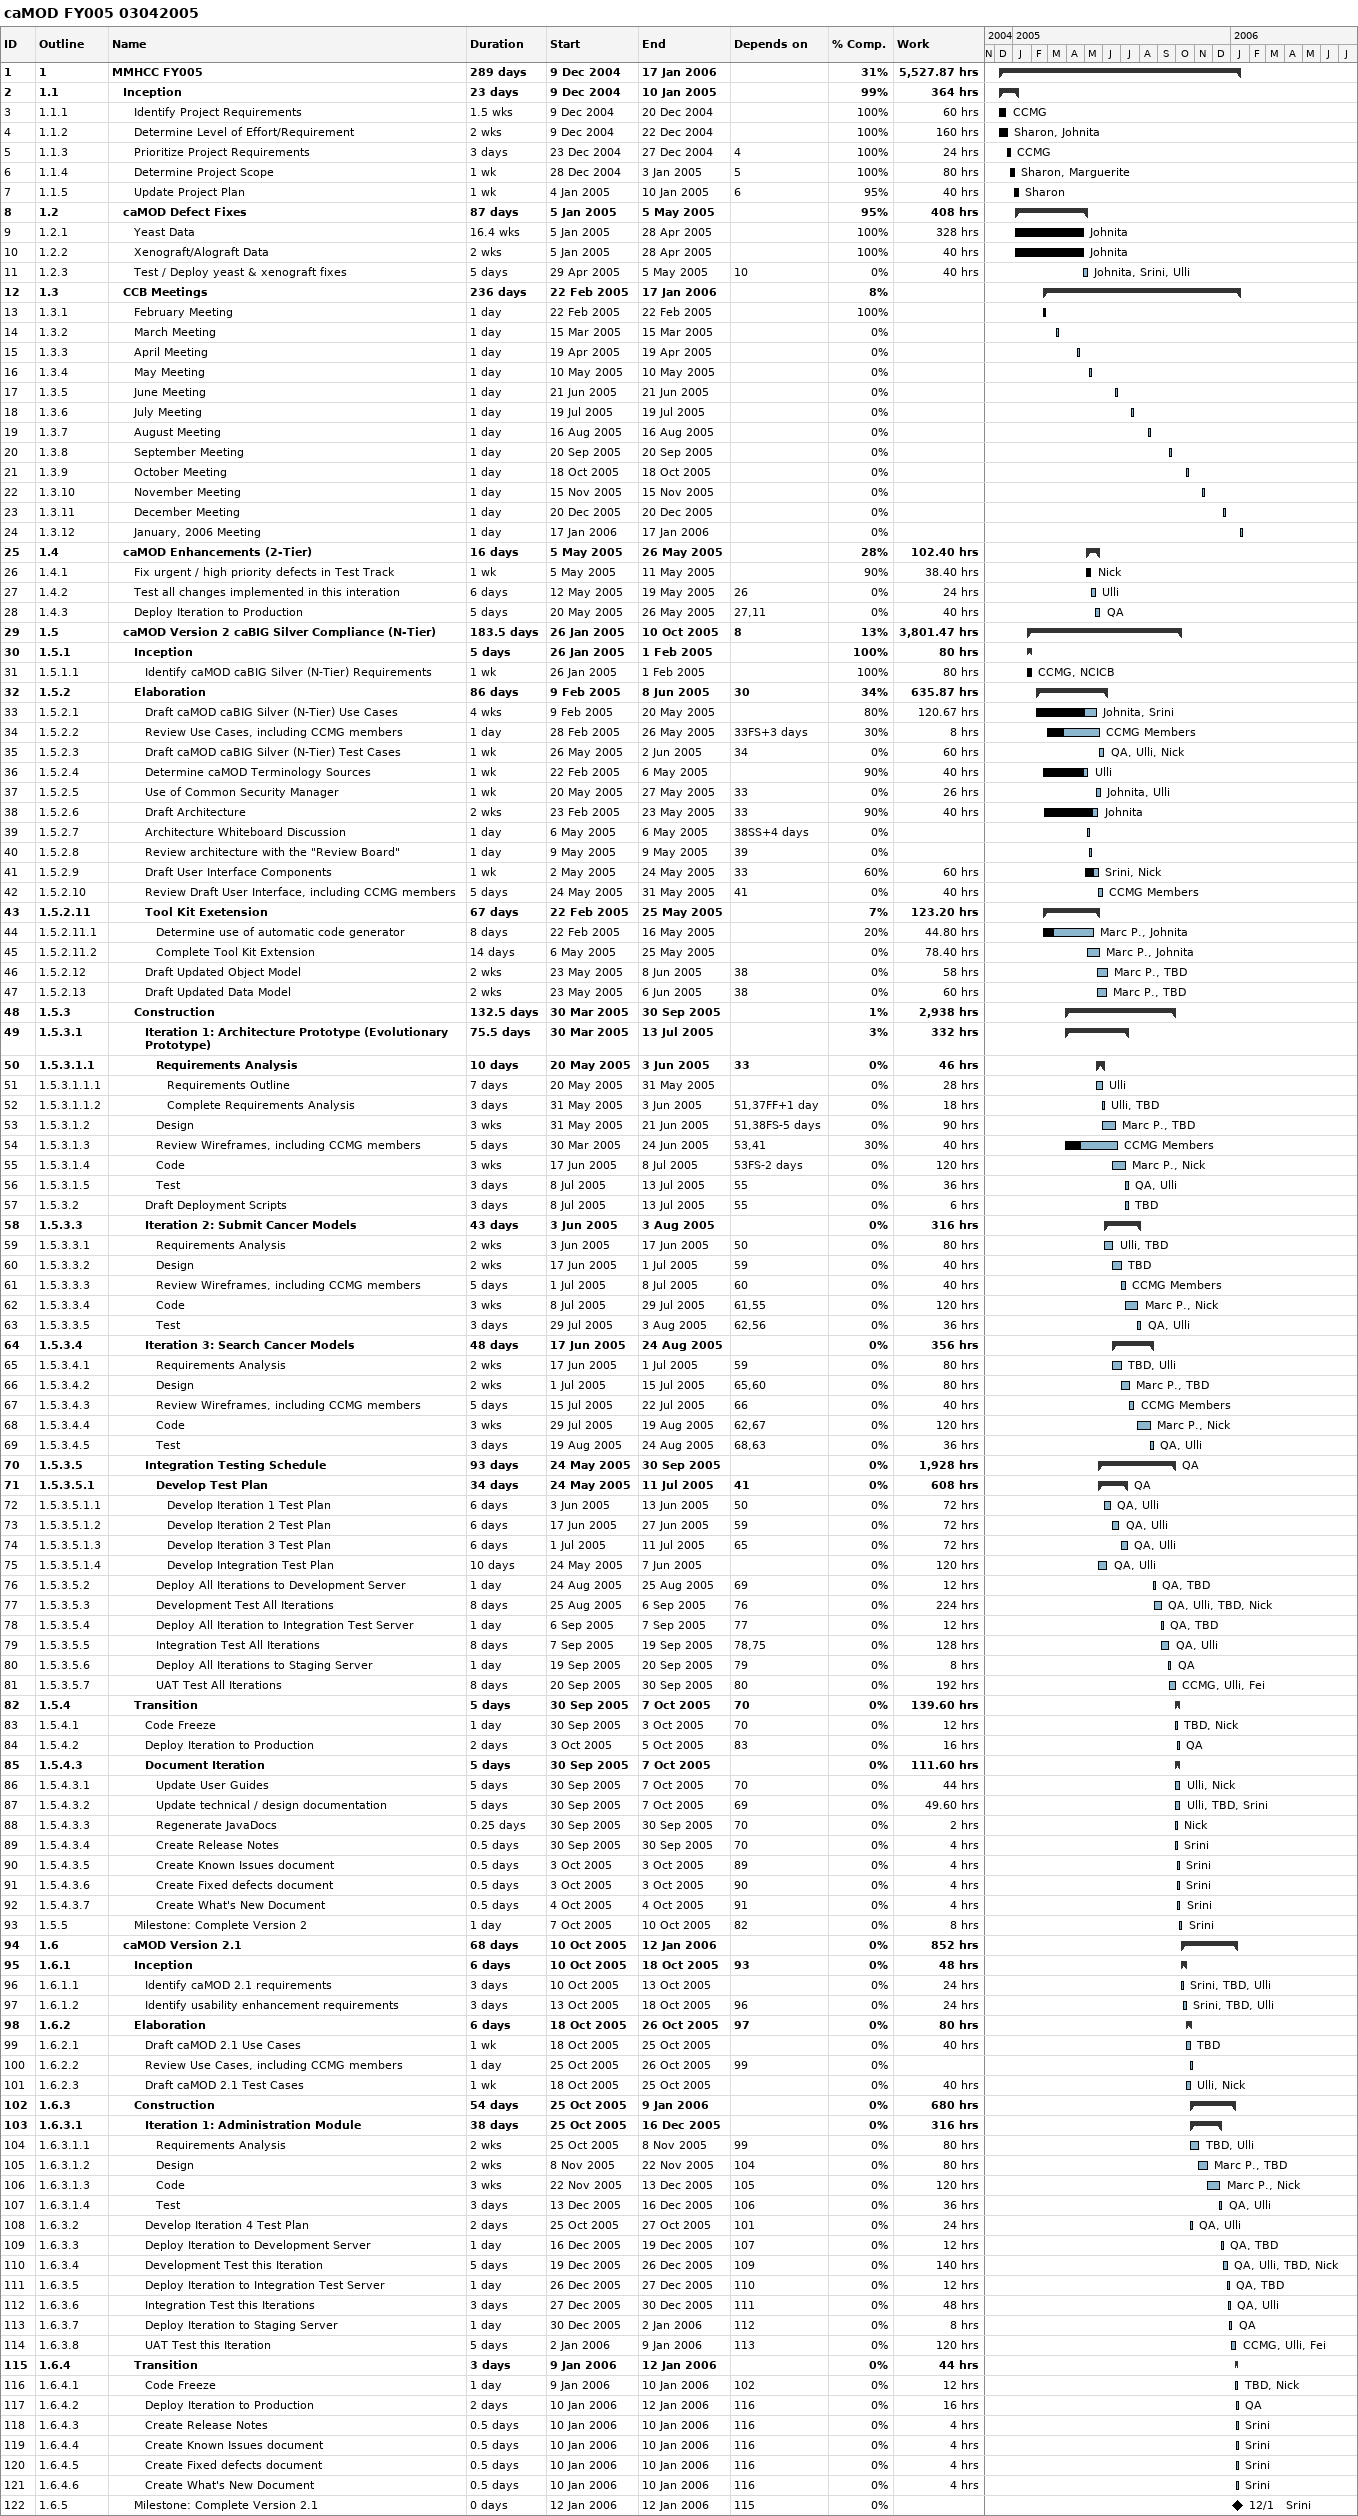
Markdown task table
caMOD FY005 03042005

| ID | WBS | Task | Duration | Start | Finish | Predecessors | Resources | % complete | Work (h) |
|---|---|---|---|---|---|---|---|---|---|
| 1 | 1 | **MMHCC FY005** | 289d | 2004-12-09 | 2006-01-17 |  |  | 31 | 5527.87 |
| 2 | 1.1 | **Inception** | 23d | 2004-12-09 | 2005-01-10 |  |  | 99 | 364 |
| 3 | 1.1.1 | Identify Project Requirements | 1.5w | 2004-12-09 | 2004-12-20 |  | CCMG | 100 | 60 |
| 4 | 1.1.2 | Determine Level of Effort/Requirement | 2w | 2004-12-09 | 2004-12-22 |  | Sharon, Johnita | 100 | 160 |
| 5 | 1.1.3 | Prioritize Project Requirements | 3d | 2004-12-23 | 2004-12-27 | 4 | CCMG | 100 | 24 |
| 6 | 1.1.4 | Determine Project Scope | 1w | 2004-12-28 | 2005-01-03 | 5 | Sharon, Marguerite | 100 | 80 |
| 7 | 1.1.5 | Update Project Plan | 1w | 2005-01-04 | 2005-01-10 | 6 | Sharon | 95 | 40 |
| 8 | 1.2 | **caMOD Defect Fixes** | 87d | 2005-01-05 | 2005-05-05 |  |  | 95 | 408 |
| 9 | 1.2.1 | Yeast Data | 16.4w | 2005-01-05 | 2005-04-28 |  | Johnita | 100 | 328 |
| 10 | 1.2.2 | Xenograft/Alograft Data | 2w | 2005-01-05 | 2005-04-28 |  | Johnita | 100 | 40 |
| 11 | 1.2.3 | Test / Deploy yeast & xenograft fixes | 5d | 2005-04-29 | 2005-05-05 | 10 | Johnita, Srini, Ulli | 0 | 40 |
| 12 | 1.3 | **CCB Meetings** | 236d | 2005-02-22 | 2006-01-17 |  |  | 8 |  |
| 13 | 1.3.1 | February Meeting | 1d | 2005-02-22 | 2005-02-22 |  |  | 100 |  |
| 14 | 1.3.2 | March Meeting | 1d | 2005-03-15 | 2005-03-15 |  |  | 0 |  |
| 15 | 1.3.3 | April Meeting | 1d | 2005-04-19 | 2005-04-19 |  |  | 0 |  |
| 16 | 1.3.4 | May Meeting | 1d | 2005-05-10 | 2005-05-10 |  |  | 0 |  |
| 17 | 1.3.5 | June Meeting | 1d | 2005-06-21 | 2005-06-21 |  |  | 0 |  |
| 18 | 1.3.6 | July Meeting | 1d | 2005-07-19 | 2005-07-19 |  |  | 0 |  |
| 19 | 1.3.7 | August Meeting | 1d | 2005-08-16 | 2005-08-16 |  |  | 0 |  |
| 20 | 1.3.8 | September Meeting | 1d | 2005-09-20 | 2005-09-20 |  |  | 0 |  |
| 21 | 1.3.9 | October Meeting | 1d | 2005-10-18 | 2005-10-18 |  |  | 0 |  |
| 22 | 1.3.10 | November Meeting | 1d | 2005-11-15 | 2005-11-15 |  |  | 0 |  |
| 23 | 1.3.11 | December Meeting | 1d | 2005-12-20 | 2005-12-20 |  |  | 0 |  |
| 24 | 1.3.12 | January, 2006 Meeting | 1d | 2006-01-17 | 2006-01-17 |  |  | 0 |  |
| 25 | 1.4 | **caMOD Enhancements (2-Tier)** | 16d | 2005-05-05 | 2005-05-26 |  |  | 28 | 102.40 |
| 26 | 1.4.1 | Fix urgent / high priority defects in Test Track | 1w | 2005-05-05 | 2005-05-11 |  | Nick | 90 | 38.40 |
| 27 | 1.4.2 | Test all changes implemented in this interation | 6d | 2005-05-12 | 2005-05-19 | 26 | Ulli | 0 | 24 |
| 28 | 1.4.3 | Deploy Iteration to Production | 5d | 2005-05-20 | 2005-05-26 | 27, 11 | QA | 0 | 40 |
| 29 | 1.5 | **caMOD Version 2 caBIG Silver Compliance (N-Tier)** | 183.5d | 2005-01-26 | 2005-10-10 | 8 |  | 13 | 3801.47 |
| 30 | 1.5.1 | **Inception** | 5d | 2005-01-26 | 2005-02-01 |  |  | 100 | 80 |
| 31 | 1.5.1.1 | Identify caMOD caBIG Silver (N-Tier) Requirements | 1w | 2005-01-26 | 2005-02-01 |  | CCMG, NCICB | 100 | 80 |
| 32 | 1.5.2 | **Elaboration** | 86d | 2005-02-09 | 2005-06-08 | 30 |  | 34 | 635.87 |
| 33 | 1.5.2.1 | Draft caMOD caBIG Silver (N-Tier) Use Cases | 4w | 2005-02-09 | 2005-05-20 |  | Johnita, Srini | 80 | 120.67 |
| 34 | 1.5.2.2 | Review Use Cases, including CCMG members | 1d | 2005-02-28 | 2005-05-26 | 33FS+3d | CCMG Members | 30 | 8 |
| 35 | 1.5.2.3 | Draft caMOD caBIG Silver (N-Tier) Test Cases | 1w | 2005-05-26 | 2005-06-02 | 34 | QA, Ulli, Nick | 0 | 60 |
| 36 | 1.5.2.4 | Determine caMOD Terminology Sources | 1w | 2005-02-22 | 2005-05-06 |  | Ulli | 90 | 40 |
| 37 | 1.5.2.5 | Use of Common Security Manager | 1w | 2005-05-20 | 2005-05-27 | 33 | Johnita, Ulli | 0 | 26 |
| 38 | 1.5.2.6 | Draft Architecture | 2w | 2005-02-23 | 2005-05-23 | 33 | Johnita | 90 | 40 |
| 39 | 1.5.2.7 | Architecture Whiteboard Discussion | 1d | 2005-05-06 | 2005-05-06 | 38SS+4d |  | 0 |  |
| 40 | 1.5.2.8 | Review architecture with the "Review Board" | 1d | 2005-05-09 | 2005-05-09 | 39 |  | 0 |  |
| 41 | 1.5.2.9 | Draft User Interface Components | 1w | 2005-05-02 | 2005-05-24 | 33 | Srini, Nick | 60 | 60 |
| 42 | 1.5.2.10 | Review Draft User Interface, including CCMG members | 5d | 2005-05-24 | 2005-05-31 | 41 | CCMG Members | 0 | 40 |
| 43 | 1.5.2.11 | **Tool Kit Exetension** | 67d | 2005-02-22 | 2005-05-25 |  |  | 7 | 123.20 |
| 44 | 1.5.2.11.1 | Determine use of automatic code generator | 8d | 2005-02-22 | 2005-05-16 |  | Marc P., Johnita | 20 | 44.80 |
| 45 | 1.5.2.11.2 | Complete Tool Kit Extension | 14d | 2005-05-06 | 2005-05-25 |  | Marc P., Johnita | 0 | 78.40 |
| 46 | 1.5.2.12 | Draft Updated Object Model | 2w | 2005-05-23 | 2005-06-08 | 38 | Marc P., TBD | 0 | 58 |
| 47 | 1.5.2.13 | Draft Updated Data Model | 2w | 2005-05-23 | 2005-06-06 | 38 | Marc P., TBD | 0 | 60 |
| 48 | 1.5.3 | **Construction** | 132.5d | 2005-03-30 | 2005-09-30 |  |  | 1 | 2938 |
| 49 | 1.5.3.1 | **Iteration 1: Architecture Prototype (Evolutionary Prototype)** | 75.5d | 2005-03-30 | 2005-07-13 |  |  | 3 | 332 |
| 50 | 1.5.3.1.1 | **Requirements Analysis** | 10d | 2005-05-20 | 2005-06-03 | 33 |  | 0 | 46 |
| 51 | 1.5.3.1.1.1 | Requirements Outline | 7d | 2005-05-20 | 2005-05-31 |  | Ulli | 0 | 28 |
| 52 | 1.5.3.1.1.2 | Complete Requirements Analysis | 3d | 2005-05-31 | 2005-06-03 | 51, 37FF+1d | Ulli, TBD | 0 | 18 |
| 53 | 1.5.3.1.2 | Design | 3w | 2005-05-31 | 2005-06-21 | 51, 38FS-5d | Marc P., TBD | 0 | 90 |
| 54 | 1.5.3.1.3 | Review Wireframes, including CCMG members | 5d | 2005-03-30 | 2005-06-24 | 53, 41 | CCMG Members | 30 | 40 |
| 55 | 1.5.3.1.4 | Code | 3w | 2005-06-17 | 2005-07-08 | 53FS-2d | Marc P., Nick | 0 | 120 |
| 56 | 1.5.3.1.5 | Test | 3d | 2005-07-08 | 2005-07-13 | 55 | QA, Ulli | 0 | 36 |
| 57 | 1.5.3.2 | Draft Deployment Scripts | 3d | 2005-07-08 | 2005-07-13 | 55 | TBD | 0 | 6 |
| 58 | 1.5.3.3 | **Iteration 2: Submit Cancer Models** | 43d | 2005-06-03 | 2005-08-03 |  |  | 0 | 316 |
| 59 | 1.5.3.3.1 | Requirements Analysis | 2w | 2005-06-03 | 2005-06-17 | 50 | Ulli, TBD | 0 | 80 |
| 60 | 1.5.3.3.2 | Design | 2w | 2005-06-17 | 2005-07-01 | 59 | TBD | 0 | 40 |
| 61 | 1.5.3.3.3 | Review Wireframes, including CCMG members | 5d | 2005-07-01 | 2005-07-08 | 60 | CCMG Members | 0 | 40 |
| 62 | 1.5.3.3.4 | Code | 3w | 2005-07-08 | 2005-07-29 | 61, 55 | Marc P., Nick | 0 | 120 |
| 63 | 1.5.3.3.5 | Test | 3d | 2005-07-29 | 2005-08-03 | 62, 56 | QA, Ulli | 0 | 36 |
| 64 | 1.5.3.4 | **Iteration 3: Search Cancer Models** | 48d | 2005-06-17 | 2005-08-24 |  |  | 0 | 356 |
| 65 | 1.5.3.4.1 | Requirements Analysis | 2w | 2005-06-17 | 2005-07-01 | 59 | TBD, Ulli | 0 | 80 |
| 66 | 1.5.3.4.2 | Design | 2w | 2005-07-01 | 2005-07-15 | 65, 60 | Marc P., TBD | 0 | 80 |
| 67 | 1.5.3.4.3 | Review Wireframes, including CCMG members | 5d | 2005-07-15 | 2005-07-22 | 66 | CCMG Members | 0 | 40 |
| 68 | 1.5.3.4.4 | Code | 3w | 2005-07-29 | 2005-08-19 | 62, 67 | Marc P., Nick | 0 | 120 |
| 69 | 1.5.3.4.5 | Test | 3d | 2005-08-19 | 2005-08-24 | 68, 63 | QA, Ulli | 0 | 36 |
| 70 | 1.5.3.5 | **Integration Testing Schedule** | 93d | 2005-05-24 | 2005-09-30 |  | QA | 0 | 1928 |
| 71 | 1.5.3.5.1 | **Develop Test Plan** | 34d | 2005-05-24 | 2005-07-11 | 41 | QA | 0 | 608 |
| 72 | 1.5.3.5.1.1 | Develop Iteration 1 Test Plan | 6d | 2005-06-03 | 2005-06-13 | 50 | QA, Ulli | 0 | 72 |
| 73 | 1.5.3.5.1.2 | Develop Iteration 2 Test Plan | 6d | 2005-06-17 | 2005-06-27 | 59 | QA, Ulli | 0 | 72 |
| 74 | 1.5.3.5.1.3 | Develop Iteration 3 Test Plan | 6d | 2005-07-01 | 2005-07-11 | 65 | QA, Ulli | 0 | 72 |
| 75 | 1.5.3.5.1.4 | Develop Integration Test Plan | 10d | 2005-05-24 | 2005-06-07 |  | QA, Ulli | 0 | 120 |
| 76 | 1.5.3.5.2 | Deploy All Iterations to Development Server | 1d | 2005-08-24 | 2005-08-25 | 69 | QA, TBD | 0 | 12 |
| 77 | 1.5.3.5.3 | Development Test All Iterations | 8d | 2005-08-25 | 2005-09-06 | 76 | QA, Ulli, TBD, Nick | 0 | 224 |
| 78 | 1.5.3.5.4 | Deploy All Iteration to Integration Test Server | 1d | 2005-09-06 | 2005-09-07 | 77 | QA, TBD | 0 | 12 |
| 79 | 1.5.3.5.5 | Integration Test All Iterations | 8d | 2005-09-07 | 2005-09-19 | 78, 75 | QA, Ulli | 0 | 128 |
| 80 | 1.5.3.5.6 | Deploy All Iterations to Staging Server | 1d | 2005-09-19 | 2005-09-20 | 79 | QA | 0 | 8 |
| 81 | 1.5.3.5.7 | UAT Test All Iterations | 8d | 2005-09-20 | 2005-09-30 | 80 | CCMG, Ulli, Fei | 0 | 192 |
| 82 | 1.5.4 | **Transition** | 5d | 2005-09-30 | 2005-10-07 | 70 |  | 0 | 139.60 |
| 83 | 1.5.4.1 | Code Freeze | 1d | 2005-09-30 | 2005-10-03 | 70 | TBD, Nick | 0 | 12 |
| 84 | 1.5.4.2 | Deploy Iteration to Production | 2d | 2005-10-03 | 2005-10-05 | 83 | QA | 0 | 16 |
| 85 | 1.5.4.3 | **Document Iteration** | 5d | 2005-09-30 | 2005-10-07 |  |  | 0 | 111.60 |
| 86 | 1.5.4.3.1 | Update User Guides | 5d | 2005-09-30 | 2005-10-07 | 70 | Ulli, Nick | 0 | 44 |
| 87 | 1.5.4.3.2 | Update technical / design documentation | 5d | 2005-09-30 | 2005-10-07 | 69 | Ulli, TBD, Srini | 0 | 49.60 |
| 88 | 1.5.4.3.3 | Regenerate JavaDocs | 0.25d | 2005-09-30 | 2005-09-30 | 70 | Nick | 0 | 2 |
| 89 | 1.5.4.3.4 | Create Release Notes | 0.5d | 2005-09-30 | 2005-09-30 | 70 | Srini | 0 | 4 |
| 90 | 1.5.4.3.5 | Create Known Issues document | 0.5d | 2005-10-03 | 2005-10-03 | 89 | Srini | 0 | 4 |
| 91 | 1.5.4.3.6 | Create Fixed defects document | 0.5d | 2005-10-03 | 2005-10-03 | 90 | Srini | 0 | 4 |
| 92 | 1.5.4.3.7 | Create What's New Document | 0.5d | 2005-10-04 | 2005-10-04 | 91 | Srini | 0 | 4 |
| 93 | 1.5.5 | Milestone: Complete Version 2 | 1d | 2005-10-07 | 2005-10-10 | 82 | Srini | 0 | 8 |
| 94 | 1.6 | **caMOD Version 2.1** | 68d | 2005-10-10 | 2006-01-12 |  |  | 0 | 852 |
| 95 | 1.6.1 | **Inception** | 6d | 2005-10-10 | 2005-10-18 | 93 |  | 0 | 48 |
| 96 | 1.6.1.1 | Identify caMOD 2.1 requirements | 3d | 2005-10-10 | 2005-10-13 |  | Srini, TBD, Ulli | 0 | 24 |
| 97 | 1.6.1.2 | Identify usability enhancement requirements | 3d | 2005-10-13 | 2005-10-18 | 96 | Srini, TBD, Ulli | 0 | 24 |
| 98 | 1.6.2 | **Elaboration** | 6d | 2005-10-18 | 2005-10-26 | 97 |  | 0 | 80 |
| 99 | 1.6.2.1 | Draft caMOD 2.1 Use Cases | 1w | 2005-10-18 | 2005-10-25 |  | TBD | 0 | 40 |
| 100 | 1.6.2.2 | Review Use Cases, including CCMG members | 1d | 2005-10-25 | 2005-10-26 | 99 |  | 0 |  |
| 101 | 1.6.2.3 | Draft caMOD 2.1 Test Cases | 1w | 2005-10-18 | 2005-10-25 |  | Ulli, Nick | 0 | 40 |
| 102 | 1.6.3 | **Construction** | 54d | 2005-10-25 | 2006-01-09 |  |  | 0 | 680 |
| 103 | 1.6.3.1 | **Iteration 1: Administration Module** | 38d | 2005-10-25 | 2005-12-16 |  |  | 0 | 316 |
| 104 | 1.6.3.1.1 | Requirements Analysis | 2w | 2005-10-25 | 2005-11-08 | 99 | TBD, Ulli | 0 | 80 |
| 105 | 1.6.3.1.2 | Design | 2w | 2005-11-08 | 2005-11-22 | 104 | Marc P., TBD | 0 | 80 |
| 106 | 1.6.3.1.3 | Code | 3w | 2005-11-22 | 2005-12-13 | 105 | Marc P., Nick | 0 | 120 |
| 107 | 1.6.3.1.4 | Test | 3d | 2005-12-13 | 2005-12-16 | 106 | QA, Ulli | 0 | 36 |
| 108 | 1.6.3.2 | Develop Iteration 4 Test Plan | 2d | 2005-10-25 | 2005-10-27 | 101 | QA, Ulli | 0 | 24 |
| 109 | 1.6.3.3 | Deploy Iteration to Development Server | 1d | 2005-12-16 | 2005-12-19 | 107 | QA, TBD | 0 | 12 |
| 110 | 1.6.3.4 | Development Test this Iteration | 5d | 2005-12-19 | 2005-12-26 | 109 | QA, Ulli, TBD, Nick | 0 | 140 |
| 111 | 1.6.3.5 | Deploy Iteration to Integration Test Server | 1d | 2005-12-26 | 2005-12-27 | 110 | QA, TBD | 0 | 12 |
| 112 | 1.6.3.6 | Integration Test this Iterations | 3d | 2005-12-27 | 2005-12-30 | 111 | QA, Ulli | 0 | 48 |
| 113 | 1.6.3.7 | Deploy Iteration to Staging Server | 1d | 2005-12-30 | 2006-01-02 | 112 | QA | 0 | 8 |
| 114 | 1.6.3.8 | UAT Test this Iteration | 5d | 2006-01-02 | 2006-01-09 | 113 | CCMG, Ulli, Fei | 0 | 120 |
| 115 | 1.6.4 | **Transition** | 3d | 2006-01-09 | 2006-01-12 |  |  | 0 | 44 |
| 116 | 1.6.4.1 | Code Freeze | 1d | 2006-01-09 | 2006-01-10 | 102 | TBD, Nick | 0 | 12 |
| 117 | 1.6.4.2 | Deploy Iteration to Production | 2d | 2006-01-10 | 2006-01-12 | 116 | QA | 0 | 16 |
| 118 | 1.6.4.3 | Create Release Notes | 0.5d | 2006-01-10 | 2006-01-10 | 116 | Srini | 0 | 4 |
| 119 | 1.6.4.4 | Create Known Issues document | 0.5d | 2006-01-10 | 2006-01-10 | 116 | Srini | 0 | 4 |
| 120 | 1.6.4.5 | Create Fixed defects document | 0.5d | 2006-01-10 | 2006-01-10 | 116 | Srini | 0 | 4 |
| 121 | 1.6.4.6 | Create What's New Document | 0.5d | 2006-01-10 | 2006-01-10 | 116 | Srini | 0 | 4 |
| 122 | 1.6.5 | Milestone: Complete Version 2.1 | 0d | 2006-01-12 | 2006-01-12 | 115 | Srini | 0 |  |
